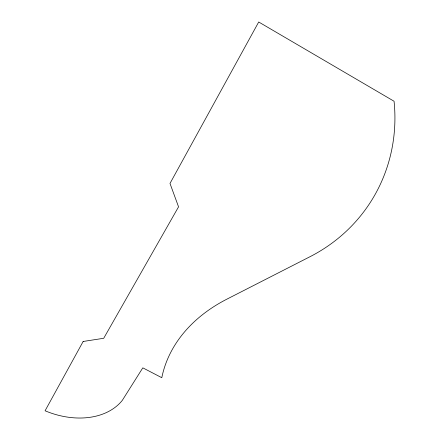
<?xml version="1.0" encoding="UTF-8"?>
<svg xmlns="http://www.w3.org/2000/svg" width="440" height="440" viewBox="0 0 440 440"><rect width="100%" height="100%" fill="white"/><g stroke="black" fill="none" stroke-linecap="round" stroke-linejoin="round"><path stroke-width="0.66" d="M83.154 341.473L45.073 410.779A71.104 51.524 25.8 0 0 122.314 400.351L142.808 367.84L161.799 377.702A172.475 127.655 8.1 0 1 226.919 299.139L309.964 256.729A177.051 164.527 31.4 0 0 394.064 101.244L258.709 22L169.994 183.447L178.552 206.844L103.719 338.277L83.154 341.473"/></g></svg>
